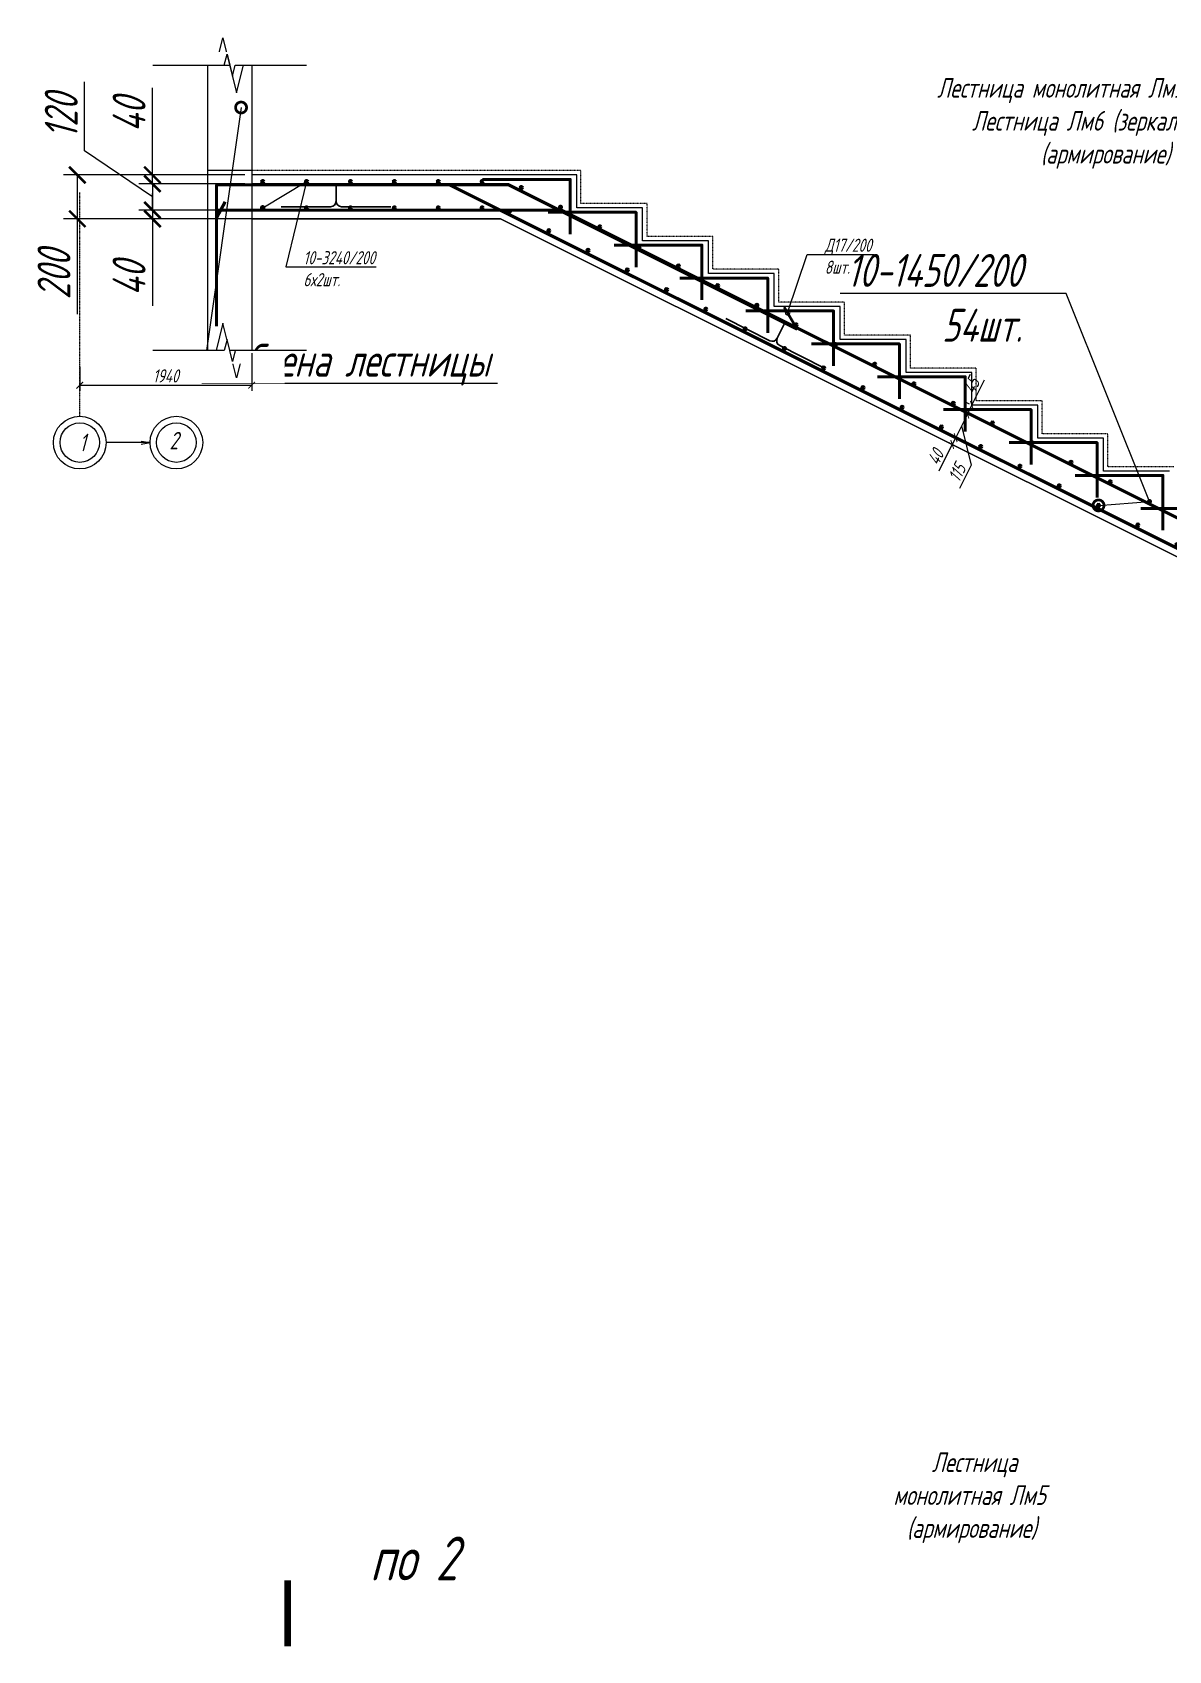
# Model space of a CAD drawing. Header units: millimetres. Extents: x 645 to 249636, y -127504 to 76561.
# Drawn here: x 189495 to 194671, y -26208 to -18831 of the extents above; entities that cross this region are included whole.
import ezdxf
from ezdxf import colors
from ezdxf.entities.mleader import LeaderData, LeaderLine
from ezdxf.enums import TextEntityAlignment as Align
from ezdxf.math import Vec2, Vec3

# ---------------------------------------------------------------- set-up
doc = ezdxf.new("R2010")
doc.units = ezdxf.units.MM
doc.linetypes.add('JIS_02_1.0', pattern=[2, 1, -1])
doc.linetypes.add('Штрихпунктирная', pattern=[11, 6, -2, 1, -2])
doc.layers.get('Defpoints').update_dxf_attribs({"color": 8})
for name, color, linetype, lineweight in [('Обозначение', 94, 'Continuous', 25), ('Обозначения', 82, 'Continuous', 25), ('Обозначения @ 20', 82, 'Continuous', 25), ('Обозначения @ 50', 82, 'Continuous', 25), ('Основная', 7, 'Continuous', 60)]:
    doc.layers.add(name, color=color, linetype=linetype, lineweight=lineweight)
doc.layers.add('пол', color=7, linetype='JIS_02_1.0')
doc.styles.get("Standard").update_dxf_attribs({"font": 'simplex.shx', "width": 0.7, "oblique": 15, "height": 3})
doc.dimstyles.new('Default', dxfattribs={"dimtxt": 3, "dimasz": 1.5, "dimexe": 1.25, "dimexo": 0.625, "dimtad": 1, "dimdec": 0, "dimtxsty": 'Standard', "dimblk": 'ARCHTICK', "dimcen": 2.5, "dimadec": 0, "dimazin": 0, "dimtfac": 1, "dimtdec": 0, "dimtmove": 0, "dimatfit": 3, "dimfxl": 1, "dimarcsym": 0})

# ---------------------------------------------------------------- blocks, each defined once
blk = doc.blocks.new('_ArchTick')
at = {"color": 0, "linetype": 'ByBlock', "const_width": 0.15}
blk.add_lwpolyline([(-0.5, -0.5), (0.5, 0.5)], dxfattribs=at)
blk = doc.blocks.new('*D232')
at = {"layer": 'Defpoints', "color": 0, "transparency": 16777216}
for p in [(190041.8, -19480.8), (190494.1, -19480.8), (190494.1, -19520.8)]:
    blk.add_point(p, dxfattribs=at)
at = {"layer": 'Обозначение', "color": 0, "lineweight": -2, "transparency": 16777216}
for p, q in [((190041.8, -19480.8), (190041.8, -19084.1)), ((190462.9, -19480.8), (189979.3, -19480.8)), ((190462.9, -19520.8), (189979.3, -19520.8)), ((190041.8, -19520.8), (190041.8, -19480.8)), ((190041.8, -19520.8), (190041.8, -19595.8))]:
    blk.add_line(p, q, dxfattribs=at)
at = {"layer": 'Обозначение', "color": 0, "lineweight": -2, "transparency": 16777216, "xscale": 75, "yscale": 75, "zscale": 75}
for p, rotation in [((190041.8, -19480.8), 270), ((190041.8, -19520.8), 90)]:
    blk.add_blockref('_ArchTick', p, dxfattribs=dict(at, rotation=rotation))
at = {"layer": 'Обозначение', "color": 0, "transparency": 16777216, "insert": (189935.5, -19207.5), "char_height": 150, "attachment_point": 5, "rotation": 90}
blk.add_mtext('40', dxfattribs=at)
blk = doc.blocks.new('*D233')
at = {"layer": 'Defpoints', "color": 0, "transparency": 16777216}
for p in [(190041.8, -19680.8), (190494.1, -19640.8), (190494.1, -19680.8)]:
    blk.add_point(p, dxfattribs=at)
at = {"layer": 'Обозначение', "color": 0, "lineweight": -2, "transparency": 16777216}
for p, q in [((190041.8, -19640.8), (190041.8, -19565.8)), ((190462.9, -19640.8), (189979.3, -19640.8)), ((190462.9, -19680.8), (189979.3, -19680.8)), ((190041.8, -19640.8), (190041.8, -19680.8)), ((190041.8, -19680.8), (190041.8, -20077.4))]:
    blk.add_line(p, q, dxfattribs=at)
at = {"layer": 'Обозначение', "color": 0, "lineweight": -2, "transparency": 16777216, "xscale": 75, "yscale": 75, "zscale": 75}
for p, rotation in [((190041.8, -19640.8), 270), ((190041.8, -19680.8), 90)]:
    blk.add_blockref('_ArchTick', p, dxfattribs=dict(at, rotation=rotation))
at = {"layer": 'Обозначение', "color": 0, "transparency": 16777216, "insert": (189935.5, -19954.1), "char_height": 150, "attachment_point": 5, "rotation": 90}
blk.add_mtext('40', dxfattribs=at)
blk = doc.blocks.new('*D234')
at = {"layer": 'Defpoints', "color": 0, "transparency": 16777216}
for p in [(190494.1, -19520.8), (190041.8, -19640.8), (190494.1, -19640.8)]:
    blk.add_point(p, dxfattribs=at)
at = {"layer": 'Обозначение', "color": 0, "lineweight": -2, "transparency": 16777216}
for p, q in [((189732.5, -19371.4), (189732.5, -19056.4)), ((190041.8, -19580.8), (189732.5, -19371.4)), ((190462.9, -19520.8), (189979.3, -19520.8)), ((190041.8, -19520.8), (190041.8, -19640.8)), ((190462.9, -19640.8), (189979.3, -19640.8))]:
    blk.add_line(p, q, dxfattribs=at)
at = {"layer": 'Обозначение', "color": 0, "lineweight": -2, "transparency": 16777216, "xscale": 75, "yscale": 75, "zscale": 75}
for p, rotation in [((190041.8, -19520.8), 90), ((190041.8, -19640.8), 270)]:
    blk.add_blockref('_ArchTick', p, dxfattribs=dict(at, rotation=rotation))
at = {"layer": 'Обозначение', "color": 0, "transparency": 16777216, "insert": (189626.3, -19213.9), "char_height": 150, "attachment_point": 5, "rotation": 90}
blk.add_mtext('120', dxfattribs=at)
blk = doc.blocks.new('*D235')
at = {"layer": 'Defpoints', "color": 0, "transparency": 16777216}
for p in [(190494.1, -19480.8), (189699.6, -19680.8), (190494.1, -19680.8)]:
    blk.add_point(p, dxfattribs=at)
at = {"layer": 'Обозначение', "color": 0, "lineweight": -2, "transparency": 16777216}
for p, q in [((190462.9, -19480.8), (189637.1, -19480.8)), ((189699.6, -19480.8), (189699.6, -19680.8)), ((190462.9, -19680.8), (189637.1, -19680.8)), ((189699.6, -19680.8), (189699.6, -20115.8))]:
    blk.add_line(p, q, dxfattribs=at)
at = {"layer": 'Обозначение', "color": 0, "lineweight": -2, "transparency": 16777216, "xscale": 75, "yscale": 75, "zscale": 75}
for p, rotation in [((189699.6, -19480.8), 90), ((189699.6, -19680.8), 270)]:
    blk.add_blockref('_ArchTick', p, dxfattribs=dict(at, rotation=rotation))
at = {"layer": 'Обозначение', "color": 0, "transparency": 16777216, "insert": (189593.4, -19935.8), "char_height": 150, "attachment_point": 5, "rotation": 90}
blk.add_mtext('200', dxfattribs=at)
blk = doc.blocks.new('_DotSmall')
at = {"color": 0, "linetype": 'ByBlock', "const_width": 0.5}
blk.add_lwpolyline([(-0.0625, 0, 1), (0.0625, 0, 1)], format="xyb", close=True, dxfattribs=at)
blk = doc.blocks.new('*U237')
at = {"layer": 'Основная'}
blk.add_circle((30, 10), 5, dxfattribs=at)
blk = doc.blocks.new('*U238')
at = {"layer": 'Основная', "color": 0, "linetype": 'ByBlock', "lineweight": -2, "transparency": 16777216}
for p in [(190514.1, -19520.8), (190714.1, -19520.8), (190914.1, -19520.8), (191114.1, -19520.8), (191314.1, -19520.8), (191514.1, -19520.8), (196527.6, -21920.8), (196727.6, -21920.8), (196927.6, -21920.8), (197127.6, -21920.8), (197327.6, -21920.8), (197527.6, -21920.8), (197727.6, -21920.8), (197927.6, -21920.8)]:
    blk.add_blockref('*U237', p, dxfattribs=at)
at = {"layer": 'Основная', "color": 0, "linetype": 'ByBlock', "lineweight": -2, "transparency": 16777216, "rotation": 333.434948822922}
for p in [(191691, -19533.9), (191869.9, -19623.3), (192048.8, -19712.8), (192227.7, -19802.2), (192406.6, -19891.6), (192585.5, -19981.1), (192764.3, -20070.5), (192943.2, -20160), (193122.1, -20249.4), (193301, -20338.9), (193479.9, -20428.3), (193658.8, -20517.7), (193837.7, -20607.2), (194016.5, -20696.6), (194195.4, -20786.1), (194374.3, -20875.5), (194553.2, -20965), (194732.1, -21054.4), (194911, -21143.8), (195089.9, -21233.3), (195268.7, -21322.7), (195447.6, -21412.2), (195626.5, -21501.6), (195805.4, -21591), (195984.3, -21680.5), (196163.2, -21769.9), (196342.1, -21859.4)]:
    blk.add_blockref('*U237', p, dxfattribs=at)
blk = doc.blocks.new('*U239')
at = {"layer": 'Основная'}
blk.add_circle((30, 10), 5, dxfattribs=at)
blk = doc.blocks.new('*U240')
at = {"layer": 'Основная', "color": 0, "linetype": 'ByBlock', "lineweight": -2, "transparency": 16777216}
for p in [(190514.1, -19640.8), (190714.1, -19640.8), (190914.1, -19640.8), (191114.1, -19640.8), (191314.1, -19640.8), (191514.1, -19640.8), (196527.6, -22040.8), (196727.6, -22040.8), (196927.6, -22040.8), (197127.6, -22040.8), (197327.6, -22040.8), (197527.6, -22040.8), (197727.6, -22040.8), (197927.6, -22040.8)]:
    blk.add_blockref('*U239', p, dxfattribs=at)
at = {"layer": 'Основная', "color": 0, "linetype": 'ByBlock', "lineweight": -2, "transparency": 16777216, "rotation": 333.434948822922}
for p in [(191637.4, -19641.2), (191816.3, -19730.6), (191995.1, -19820.1), (192174, -19909.5), (192352.9, -19999), (192531.8, -20088.4), (192710.7, -20177.9), (192889.6, -20267.3), (193068.4, -20356.7), (193247.3, -20446.2), (193426.2, -20535.6), (193605.1, -20625.1), (193784, -20714.5), (193962.9, -20804), (194141.8, -20893.4), (194320.6, -20982.8), (194499.5, -21072.3), (194678.4, -21161.7), (194857.3, -21251.2), (195036.2, -21340.6), (195215.1, -21430.1), (195394, -21519.5), (195572.8, -21608.9), (195751.7, -21698.4), (195930.6, -21787.8), (196109.5, -21877.3), (196288.4, -21966.7)]:
    blk.add_blockref('*U239', p, dxfattribs=at)
blk = doc.blocks.new('*U345')
at = {"color": 0, "linetype": 'ByBlock', "lineweight": -2}
for points in [[(0, 5), (-3, 5), (-3, 1.25), (0, 1.25)], [(0, -5), (-3, -5), (-3, -1.25), (0, -1.25)]]:
    blk.add_wipeout(points, dxfattribs=at)
blk.add_wipeout([(-3, -1.25), (0, -1.25), (-2.5, -0.62), (2.5, 0.62), (0, 1.25), (-3, 1.25)], dxfattribs=at)
at = {"color": 0, "linetype": 'ByBlock', "lineweight": -2, "ltscale": 100}
for points in [[(0, 1.25), (0, 5), (0, 7)], [(0, -1.25), (-2.5, -0.62), (2.5, 0.62), (0, 1.25)], [(0, -7), (0, -5), (0, -1.25)]]:
    blk.add_lwpolyline(points, dxfattribs=at)
blk = doc.blocks.new('*U1184')
at = {"layer": 'Обозначения @ 50', "ltscale": 100, "xscale": 50.00000000000002, "yscale": 50.00000000000002, "zscale": 50.00000000000002, "rotation": 270.0000000000001}
blk.add_blockref('*U345', (190394.1, -18980.8), dxfattribs=at)
at = {"layer": 'Обозначения @ 20', "ltscale": 100, "xscale": 20.00000000000001, "yscale": 20.00000000000001, "zscale": 20.00000000000001, "rotation": 270.0000000000001}
blk.add_blockref('*U345', (190394.1, -18980.8), dxfattribs=at)
blk = doc.blocks.new('*U347')
at = {"color": 0, "linetype": 'ByBlock', "lineweight": -2}
for points in [[(0, 5), (-3, 5), (-3, 1.25), (0, 1.25)], [(0, -5), (-3, -5), (-3, -1.25), (0, -1.25)]]:
    blk.add_wipeout(points, dxfattribs=at)
blk.add_wipeout([(-3, -1.25), (0, -1.25), (-2.5, -0.62), (2.5, 0.62), (0, 1.25), (-3, 1.25)], dxfattribs=at)
at = {"color": 0, "linetype": 'ByBlock', "lineweight": -2, "ltscale": 100}
for points in [[(0, 1.25), (0, 5), (0, 7)], [(0, -1.25), (-2.5, -0.62), (2.5, 0.62), (0, 1.25)], [(0, -7), (0, -5), (0, -1.25)]]:
    blk.add_lwpolyline(points, dxfattribs=at)
blk = doc.blocks.new('*U1185')
at = {"layer": 'Обозначения @ 50', "ltscale": 100, "xscale": 50.00000000000002, "yscale": 50.00000000000002, "zscale": 50.00000000000002, "rotation": 90.00000000000007}
blk.add_blockref('*U347', (190394.1, -20280.8), dxfattribs=at)
at = {"layer": 'Обозначения @ 20', "ltscale": 100, "xscale": 20.00000000000001, "yscale": 20.00000000000001, "zscale": 20.00000000000001, "rotation": 90.00000000000007}
blk.add_blockref('*U347', (190394.1, -20280.8), dxfattribs=at)
blk = doc.blocks.new('_Open')
at = {"color": 0, "linetype": 'ByBlock', "lineweight": -2}
for p, q in [((-1, 0.17), (0, 0)), ((-1, -0.17), (0, 0)), ((0, 0), (-1, 0))]:
    blk.add_line(p, q, dxfattribs=at)
blk = doc.blocks.new('*D1078')
at = {"layer": 'Defpoints', "color": 0, "transparency": 16777216}
for p in [(190494.1, -20280.8), (189710.8, -20342.5), (190494.1, -20439.4)]:
    blk.add_point(p, dxfattribs=at)
at = {"layer": 'Обозначение', "color": 0, "lineweight": -2, "transparency": 16777216}
for p, q in [((189710.8, -20355), (189710.8, -20464.4)), ((190494.1, -20293.3), (190494.1, -20464.4)), ((189710.8, -20439.4), (190494.1, -20439.4))]:
    blk.add_line(p, q, dxfattribs=at)
at = {"layer": 'Обозначение', "color": 0, "lineweight": -2, "transparency": 16777216, "xscale": 30, "yscale": 30, "zscale": 30, "rotation": 180}
blk.add_blockref('_ArchTick', (189710.8, -20439.4), dxfattribs=at)
at = {"layer": 'Обозначение', "color": 0, "lineweight": -2, "transparency": 16777216, "xscale": 30, "yscale": 30, "zscale": 30}
blk.add_blockref('_ArchTick', (190494.1, -20439.4), dxfattribs=at)
at = {"layer": 'Обозначение', "color": 0, "transparency": 16777216, "insert": (190102.4, -20396.9), "char_height": 60, "attachment_point": 5}
blk.add_mtext('1940', dxfattribs=at)
blk = doc.blocks.new('*D1127')
at = {"layer": 'Defpoints', "color": 0, "transparency": 16777216}
for p in [(193754.9, -20571), (193754.9, -20571), (193775, -20530.8)]:
    blk.add_point(p, dxfattribs=at)
at = {"layer": 'Обозначение', "color": 0, "lineweight": -2, "transparency": 16777216}
for p, q in [((193775, -20530.8), (193833.1, -20414.8)), ((193763.9, -20525.2), (193752.7, -20519.6)), ((193754.9, -20571), (193775, -20530.8)), ((193766.1, -20576.6), (193777.3, -20582.2))]:
    blk.add_line(p, q, dxfattribs=at)
at = {"layer": 'Обозначение', "color": 0, "lineweight": -2, "transparency": 16777216, "xscale": 30, "yscale": 30, "zscale": 30}
for p, rotation in [((193775, -20530.8), 63.4349488229095), ((193754.9, -20571), 243.4349488229095)]:
    blk.add_blockref('_ArchTick', p, dxfattribs=dict(at, rotation=rotation))
at = {"layer": 'Обозначение', "color": 0, "transparency": 16777216, "insert": (193772.7, -20440.3), "char_height": 60, "attachment_point": 5, "rotation": 63.43495}
blk.add_mtext('45', dxfattribs=at)
blk = doc.blocks.new('*D1128')
at = {"layer": 'Defpoints', "color": 0, "transparency": 16777216}
for p in [(193754.9, -20571), (193701.3, -20678.4), (193701.3, -20678.4)]:
    blk.add_point(p, dxfattribs=at)
at = {"layer": 'Обозначение', "color": 0, "lineweight": -2, "transparency": 16777216}
for p, q in [((193754.9, -20571), (193701.3, -20678.4)), ((193743.7, -20565.4), (193732.6, -20559.9)), ((193728.1, -20624.7), (193771.7, -20803.7)), ((193690.1, -20672.8), (193678.9, -20667.2)), ((193771.7, -20803.7), (193718.5, -20910.2))]:
    blk.add_line(p, q, dxfattribs=at)
at = {"layer": 'Обозначение', "color": 0, "lineweight": -2, "transparency": 16777216, "xscale": 30, "yscale": 30, "zscale": 30}
for p, rotation in [((193754.9, -20571), 63.43494882292197), ((193701.3, -20678.4), 243.434948822922)]:
    blk.add_blockref('_ArchTick', p, dxfattribs=dict(at, rotation=rotation))
at = {"layer": 'Обозначение', "color": 0, "transparency": 16777216, "insert": (193707.1, -20837.9), "char_height": 60, "attachment_point": 5, "rotation": 63.43495}
blk.add_mtext('115', dxfattribs=at)
blk = doc.blocks.new('*D1129')
at = {"layer": 'Defpoints', "color": 0, "transparency": 16777216}
for p in [(193685.6, -20709.7), (193685.6, -20709.7), (193701.3, -20678.4)]:
    blk.add_point(p, dxfattribs=at)
at = {"layer": 'Обозначение', "color": 0, "lineweight": -2, "transparency": 16777216}
for p, q in [((193625.4, -20830), (193685.6, -20709.7)), ((193674.4, -20704.1), (193663.2, -20698.5)), ((193690.1, -20672.8), (193678.9, -20667.2)), ((193701.3, -20678.4), (193685.6, -20709.7))]:
    blk.add_line(p, q, dxfattribs=at)
at = {"layer": 'Обозначение', "color": 0, "lineweight": -2, "transparency": 16777216, "xscale": 30, "yscale": 30, "zscale": 30}
for p, rotation in [((193701.3, -20678.4), 63.43494882292197), ((193685.6, -20709.7), 243.434948822922)]:
    blk.add_blockref('_ArchTick', p, dxfattribs=dict(at, rotation=rotation))
at = {"layer": 'Обозначение', "color": 0, "transparency": 16777216, "insert": (193609.5, -20766.9), "char_height": 60, "attachment_point": 5, "rotation": 63.43495}
blk.add_mtext('40', dxfattribs=at)

msp = doc.modelspace()

# ---------------------------------------------------------------- linework, layer by layer
at = {"layer": 'Defpoints'}
for p, q in [((191664.864, -19520.783), (190494.12, -19520.783)), ((196435.355, -22045.783), (191395.355, -19525.783)), ((196704.864, -22040.783), (191664.864, -19520.783)), ((191636.536, -19640.783), (190494.12, -19640.783)), ((191635.355, -19645.783), (190494.12, -19645.783)), ((196436.536, -22040.783), (191636.536, -19640.783))]:
    msp.add_line(p, q, dxfattribs=at)
for points in [[(198154.116, -21925.783), (196463.683, -21925.783), (191663.683, -19525.783), (190334.12, -19525.783)], [(197994.116, -22080.783), (196427.093, -22080.783), (191627.093, -19680.783), (190494.12, -19680.783)]]:
    msp.add_lwpolyline(points, dxfattribs=at)
at = {"layer": 'Обозначение'}
msp.add_line((190494.12, -19460.783), (190294.12, -19460.783), dxfattribs=at)
at = {"layer": 'Обозначение', "linetype": 'Штрихпунктирная', "ltscale": 0.5}
msp.add_line((189710.779, -20581.017), (189710.779, -19561.26), dxfattribs=at)
at = {"layer": 'Обозначение'}
msp.add_lwpolyline([(190294.12, -18980.783), (190494.12, -18980.783), (190494.12, -20280.783), (190294.12, -20280.783)], close=True, dxfattribs=at)
at = {"layer": 'Обозначение', "color": 140, "ltscale": 5}
msp.add_lwpolyline([(194675.046, -20830.783), (194375.046, -20830.783), (194375.046, -20680.783), (194075.046, -20680.783), (194075.046, -20530.783), (193775.046, -20530.783), (193775.046, -20380.783), (193475.046, -20380.783), (193475.046, -20230.783), (193175.046, -20230.783), (193175.046, -20080.783), (192875.046, -20080.783), (192875.046, -19930.783), (192575.046, -19930.783), (192575.046, -19780.783), (192275.046, -19780.783), (192275.046, -19630.783), (191975.046, -19630.783), (191975.046, -19480.783), (190494.12, -19480.783), (190494.12, -19680.783), (191627.093, -19680.783), (196427.093, -22080.783)], dxfattribs=at)
at = {"layer": 'Обозначение'}
msp.add_lwpolyline([(190494.12, -19680.783), (190294.12, -19680.783)], dxfattribs=at)
msp.add_lwpolyline([(190657.855, -26187.987, 30, 30, 0), (190657.855, -25887.987, 30, 30, 0), (190657.855, -25987.987, 0, 40, 0), (190857.855, -25987.987, 0, 0, 0), (191157.855, -25987.987, 0, 0, 0)], format="xyseb", dxfattribs=at)
for centre, radius in [((189710.779, -20701.017), 120), ((190150.779, -20701.017), 120), ((189710.779, -20701.017), 90), ((190150.779, -20701.017), 90)]:
    msp.add_circle(centre, radius, dxfattribs=at)
at = {"layer": 'Основная', "lineweight": 30}
for points in [[(190628.502, -19625.811), (190853.502, -19625.811, 0.41421356), (190878.502, -19600.811), (190878.502, -19525.811), (190878.502, -19600.811, 0.41421356), (190903.502, -19625.811), (191128.502, -19625.811)], [(192653.563, -20135.822), (192854.809, -20236.445, 0.41421356), (192888.35, -20225.264), (192921.891, -20158.182), (192888.35, -20225.264, 0.41421356), (192899.531, -20258.805), (193100.777, -20359.428)]]:
    msp.add_lwpolyline(points, format="xyb", dxfattribs=at)
at = {"layer": 'Основная'}
for points in [[(191545.046, -19500.783), (191945.046, -19500.783), (191945.046, -19750.783)], [(191845.046, -19650.783), (192245.046, -19650.783), (192245.046, -19900.783)], [(192145.046, -19800.783), (192545.046, -19800.783), (192545.046, -20050.783)], [(192445.046, -19950.783), (192845.046, -19950.783), (192845.046, -20200.783)], [(192745.046, -20100.783), (193145.046, -20100.783), (193145.046, -20350.783)], [(193045.046, -20250.783), (193445.046, -20250.783), (193445.046, -20500.783)], [(193345.046, -20400.783), (193745.046, -20400.783), (193745.046, -20650.783)], [(193645.046, -20550.783), (194045.046, -20550.783), (194045.046, -20800.783)], [(193945.046, -20700.783), (194345.046, -20700.783), (194345.046, -20950.783)], [(194245.046, -20850.783), (194645.046, -20850.783), (194645.046, -21100.783)], [(194545.046, -21000.783), (194945.046, -21000.783), (194945.046, -21250.783)]]:
    msp.add_lwpolyline(points, dxfattribs=at)
at = {"layer": 'Основная', "color": 2}
msp.add_lwpolyline([(192920.457, -20084.013), (192978.491, -20183.187)], dxfattribs=at)
at = {"layer": 'пол'}
msp.add_lwpolyline([(194695.047, -20810.852), (194395.047, -20810.852), (194395.047, -20660.852), (194095.047, -20660.852), (194095.047, -20510.852), (193795.047, -20510.852), (193795.047, -20360.852), (193495.047, -20360.852), (193495.047, -20210.852), (193195.047, -20210.852), (193195.047, -20060.852), (192895.047, -20060.852), (192895.047, -19910.852), (192595.047, -19910.852), (192595.047, -19760.852), (192295.047, -19760.852), (192295.047, -19610.852), (191994.12, -19610.852), (191994.046, -19460.852), (190494.12, -19460.852)], dxfattribs=at)

# ---------------------------------------------------------------- block references
at = {"layer": 'Основная'}
for name in ['*U238', '*U240']:
    msp.add_blockref(name, (0, 0), dxfattribs=at)

# ---------------------------------------------------------------- texts
at = {"layer": 'Обозначение', "oblique": 15, "width": 0.7}
msp.add_text('по 2', height=200, dxfattribs=at).set_placement((191431.188, -25887.987), align=Align.RIGHT)
at = {"layer": 'Обозначение', "attachment_point": 1}
for s, width, insert, char_height in [('\\pi290.67306;Лестница монолитная Лм5, Лм7\\P\\pi449.54394;Лестница Лм6 (зеркально)\\P\\pi762.69229;(армирование)', 2231.46154, (193326.051, -19038.657), 90), ('2', 270.73167, (190119.26, -20651.852), 80), ('1', 270.73167, (189708.226, -20660.572), 80), ('\\pi270.29287;Лестница \\P\\pi95.27363;монолитная Лм5\\P\\pi156.29287;(армирование)', 1018.66269, (193322.135, -25303.775), 90)]:
    msp.add_mtext_dynamic_manual_height_columns(s, width=width, gutter_width=300, heights=[0], dxfattribs=dict(at, insert=insert, char_height=char_height))

# ---------------------------------------------------------------- dimensions: what is measured, and where the dimension line sits
at = {"layer": 'Обозначение'}
dim = msp.add_linear_dim(base=(190041.769, -19640.783), p1=(190494.12, -19520.783), p2=(190494.12, -19640.783), angle=90, dimstyle='Default', override={"dimtmove": 1}, dxfattribs=at)
dim.commit()
dim.dimension.update_dxf_attribs({"geometry": '*D234', "text_midpoint": (189732.542, -19340.189), "dimtype": 160})
for base, p1, p2, picture, middle in [((190041.769, -19480.783), (190494.12, -19520.783), (190494.12, -19480.783), '*D232', (189935.519, -19207.464)), ((189699.635, -19680.783), (190494.12, -19480.783), (190494.12, -19680.783), '*D235', (189593.385, -19935.801)), ((190041.769, -19680.783), (190494.12, -19640.783), (190494.12, -19680.783), '*D233', (189935.519, -19954.103))]:
    dim = msp.add_linear_dim(base=base, p1=p1, p2=p2, angle=90, dimstyle='Default', dxfattribs=at)
    dim.commit()
    dim.dimension.update_dxf_attribs({"geometry": picture, "text_midpoint": middle})
dim = msp.add_aligned_dim(p1=(193775.046, -20530.783), p2=(193754.921, -20571.032), distance=0, dimstyle='Default', override={"dimjust": 1}, dxfattribs=at)
dim.commit()
dim.dimension.update_dxf_attribs({"geometry": '*D1127', "text_midpoint": (193772.747, -20440.349)})
dim = msp.add_linear_dim(base=(193701.256, -20678.364), p1=(193754.921, -20571.032), p2=(193701.256, -20678.364), angle=63.4349488, text='115', dimstyle='Default', override={"dimtmove": 1}, dxfattribs=at)
dim.commit()
dim.dimension.update_dxf_attribs({"geometry": '*D1128', "text_midpoint": (193766.143, -20814.861), "dimtype": 160})
dim = msp.add_linear_dim(base=(193685.603, -20709.669), p1=(193701.256, -20678.364), p2=(193685.603, -20709.669), angle=63.4349488, text='40', dimstyle='Default', dxfattribs=at)
dim.commit()
dim.dimension.update_dxf_attribs({"geometry": '*D1129', "text_midpoint": (193604.937, -20764.616), "dimtype": 160})

# ---------------------------------------------------------------- leaders
ml = msp.add_multileader_mtext('Standard', dxfattribs=at)
ml.set_content('Стена лестницы', color=256)
ml.set_leader_properties()
ml.set_arrow_properties(name='DOTSMALL')
ml.build(insert=Vec2(0, 0))
ml.multileader.update_dxf_attribs({"text_left_attachment_type": 6, "text_right_attachment_type": 6, "dogleg_length": 2, "arrow_head_size": 100, "scale": 50})
ctx = ml.context
ctx.base_point, ctx.scale, ctx.char_height, ctx.arrow_head_size, ctx.landing_gap_size, ctx.plane_origin = Vec3(190366.602, -20430.181), 50, 150, 100, 100, Vec3(190444.68, -19089.856)
ctx.left_attachment, ctx.right_attachment = 6, 6
notes = []
notes.append((ctx, [(0, (1, 1, 0), (190266.602, -20430.181), (1, 0), 100, [(0, [(190445.647, -19173.458)], 0, [])])]))
ctx.mtext.insert, ctx.mtext.flow_direction = Vec3(190466.602, -20250.181), 5
ml = msp.add_multileader_mtext('Standard', dxfattribs=at)
ml.set_content('10-3240/200^J6х2шт.', color=256)
ml.set_leader_properties()
ml.set_arrow_properties(name='DOTSMALL')
ml.build(insert=Vec2(0, 0))
ml.multileader.update_dxf_attribs({"text_left_attachment_type": 6, "text_right_attachment_type": 6, "dogleg_length": 2, "arrow_head_size": 40, "scale": 20})
ctx = ml.context
ctx.base_point, ctx.scale, ctx.char_height, ctx.arrow_head_size, ctx.landing_gap_size, ctx.plane_origin = Vec3(190689.574, -19900.205), 20, 60, 40, 40, Vec3(190544.12, -19630.783)
ctx.left_attachment, ctx.right_attachment = 6, 6
notes.append((ctx, [(0, (1, 1, 0), (190649.574, -19900.205), (1, 0), 40, [(1, [(190544.12, -19630.783), (190744.12, -19510.783)], 0, [])])]))
ctx.mtext.insert, ctx.mtext.flow_direction = Vec3(190729.574, -19828.205), 5
ml = msp.add_multileader_mtext('Standard', dxfattribs=at)
ml.set_content('10-1450/200^J54шт.', color=256)
ml.set_leader_properties()
ml.set_arrow_properties(name='DOTSMALL')
ml.build(insert=Vec2(0, 0))
ml.multileader.update_dxf_attribs({"text_left_attachment_type": 6, "text_right_attachment_type": 6, "dogleg_length": 2, "arrow_head_size": 100, "scale": 50})
ctx = ml.context
ctx.base_point, ctx.scale, ctx.char_height, ctx.arrow_head_size, ctx.landing_gap_size, ctx.plane_origin = Vec3(192831.794, -20020.938), 50, 150, 100, 100, Vec3(194351.952, -20987.311)
ctx.left_attachment, ctx.right_attachment, ctx.text_align_type = 6, 6, 2
notes.append((ctx, [(0, (1, 1, 0), (194204.331, -20020.938), (-1, 0), 100, [(1, [(194351.952, -20987.311), (194584.503, -20969.422)], 0, [])])]))
ctx.mtext.insert, ctx.mtext.alignment, ctx.mtext.flow_direction = Vec3(194004.331, -19840.938), 3, 5
ml = msp.add_multileader_mtext('Standard', dxfattribs=at)
ml.set_content('Д17/200\\P8шт.', color=256)
ml.set_leader_properties()
ml.set_arrow_properties(name='DOTSMALL')
ml.build(insert=Vec2(0, 0))
ml.multileader.update_dxf_attribs({"text_left_attachment_type": 6, "text_right_attachment_type": 6, "dogleg_length": 2, "arrow_head_size": 40, "scale": 20})
ctx = ml.context
ctx.base_point, ctx.scale, ctx.char_height, ctx.arrow_head_size, ctx.landing_gap_size, ctx.plane_origin = Vec3(193064.882, -19843.222), 20, 60, 40, 40, Vec3(192935.335, -20109.437)
ctx.left_attachment, ctx.right_attachment = 6, 6
notes.append((ctx, [(0, (1, 1, 0), (193024.882, -19843.222), (1, 0), 40, [(0, [(192935.335, -20109.437)], 0, [])])]))
ctx.mtext.insert, ctx.mtext.flow_direction = Vec3(193104.882, -19771.222), 5
ml = msp.add_multileader_mtext('Standard', dxfattribs=at)
ml.set_content('', color=256)
ml.set_leader_properties()
ml.set_arrow_properties(name='OPEN')
ml.build(insert=Vec2(0, 0))
ml.multileader.update_dxf_attribs({"text_left_attachment_type": 6, "text_right_attachment_type": 6, "dogleg_length": 2, "arrow_head_size": 40, "scale": 100})
ctx = ml.context
ctx.base_point, ctx.scale, ctx.char_height, ctx.arrow_head_size, ctx.landing_gap_size, ctx.plane_origin = Vec3(189789.537, -20701.017), 100, 60, 40, 40, Vec3(190030.779, -20701.017)
ctx.left_attachment, ctx.right_attachment, ctx.text_align_type = 6, 6, 2
notes.append((ctx, [(0, (1, 1, 0), (189898.106, -20701.017), (-1, 0), 28.57, [(0, [(190030.779, -20701.017)], 0, [])])]))
ctx.mtext.insert, ctx.mtext.alignment, ctx.mtext.flow_direction = Vec3(189829.537, -20641.017), 3, 5
for ctx, leaders in notes:
    for number, flags, end, landing, length, lines in leaders:
        leader = LeaderData()
        leader.index, (leader.has_last_leader_line, leader.has_dogleg_vector, leader.attachment_direction) = number, flags
        leader.last_leader_point, leader.dogleg_vector, leader.dogleg_length = Vec3(end), Vec3(landing), length
        for number, points, colour, breaks in lines:
            line = LeaderLine()
            line.index, line.vertices, line.color, line.breaks = number, Vec3.list(points), colors.encode_raw_color(colour), breaks
            leader.lines.append(line)
        ctx.leaders.append(leader)

# ---------------------------------------------------------------- next in the draw order: block references
at = {"layer": 'Обозначения'}
for name in ['*U1184', '*U1185']:
    msp.add_blockref(name, (0, 0), dxfattribs=at)

# ---------------------------------------------------------------- next in the draw order: linework, layer by layer
at = {"layer": 'Основная', "color": 30, "true_color": 0xf26722}
msp.add_lwpolyline([(190373.78, -19602.834), (190334.12, -19675.783), (190334.12, -19525.783), (191395.355, -19525.783), (196435.355, -22045.783), (197645.355, -22045.783), (197568.16, -22064.916)], dxfattribs=at)
at = {"layer": 'Основная', "color": 4}
msp.add_lwpolyline([(190334.12, -19525.783), (190334.12, -19640.783), (191904.864, -19640.783), (196704.864, -22040.783), (197314.864, -22040.783)], dxfattribs=at)
at = {"layer": 'Основная', "color": 2}
msp.add_lwpolyline([(192978.491, -20183.187), (191663.683, -19525.783), (190334.12, -19525.783), (190334.12, -20170.783)], dxfattribs=at)

# ---------------------------------------------------------------- next in the draw order: dimensions: what is measured, and where the dimension line sits
at = {"layer": 'Обозначение'}
dim = msp.add_linear_dim(base=(190494.12, -20439.449), p1=(189710.779, -20342.528), p2=(190494.12, -20280.783), text='1940', dimstyle='Default', dxfattribs=at)
dim.commit()
dim.dimension.update_dxf_attribs({"geometry": '*D1078', "text_midpoint": (190102.45, -20396.949)})

doc.saveas('drawing.dxf')
